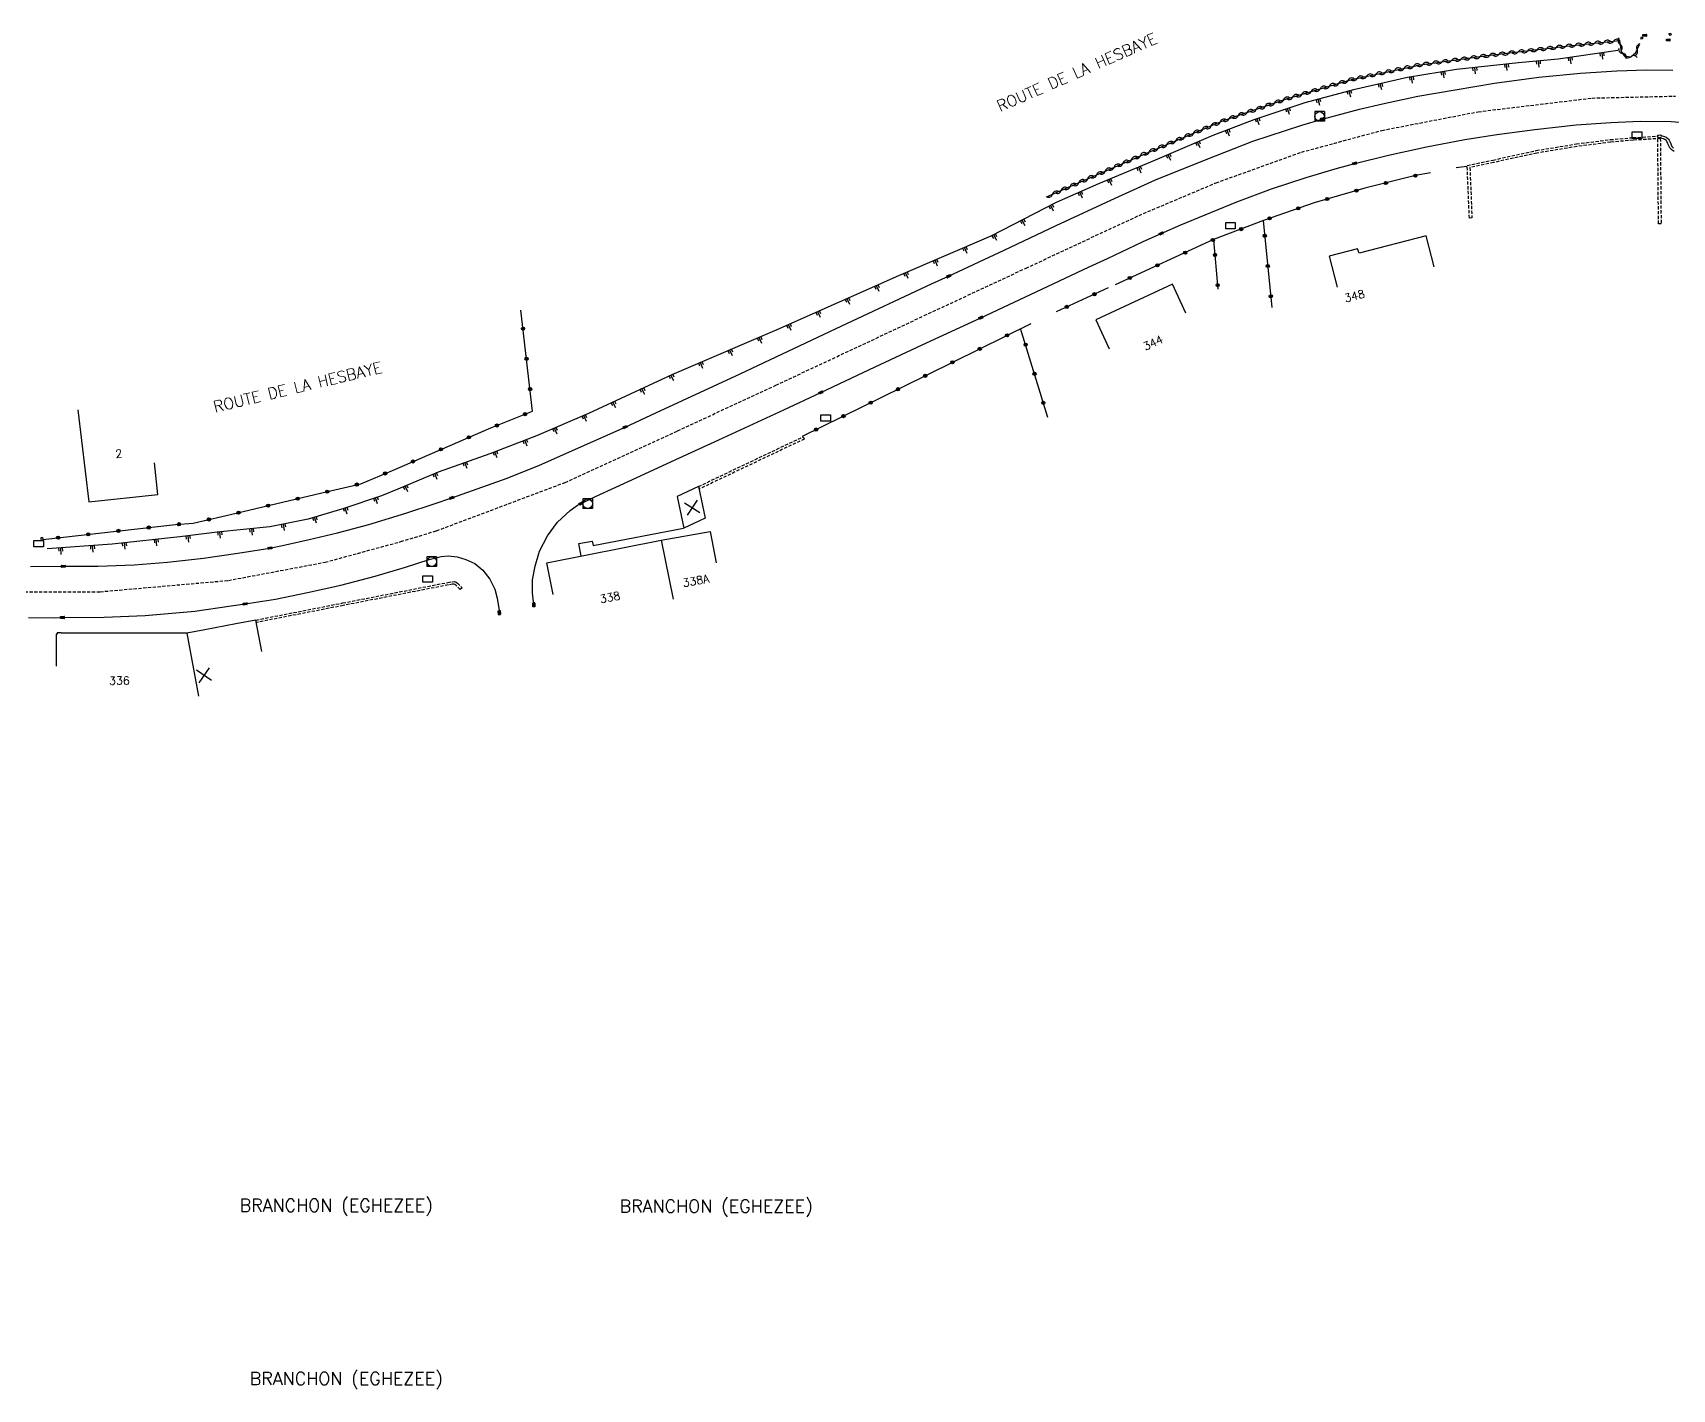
# Model space of a CAD drawing. Header units: millimetres. Extents: x 192012 to 193000, y 146394 to 147000.
# Drawn here: x 192423.3 to 192679.4, y 146484.9 to 146696.7 of the extents above; entities that cross this region are included whole.
import ezdxf
from ezdxf.enums import TextEntityAlignment as Align

# ---------------------------------------------------------------- set-up
doc = ezdxf.new("R2010")
doc.units = ezdxf.units.MM
doc.linetypes.add('DASHED', pattern=[0.75, 0.5, -0.25])
doc.layers.get('0').update_dxf_attribs({"linetype": 'CONTINUOUS'})
for name, color, linetype in [('W0001', 6, 'DASHED'), ('W0008', 7, 'CONTINUOUS'), ('W0100', 7, 'CONTINUOUS'), ('W0105', 7, 'CONTINUOUS'), ('W0112', 1, 'DASHED'), ('W0211', 2, 'CONTINUOUS'), ('W0310', 3, 'CONTINUOUS'), ('W0322', 7, 'CONTINUOUS'), ('W0400', 7, 'CONTINUOUS'), ('W0420', 7, 'CONTINUOUS'), ('W0980', 7, 'CONTINUOUS'), ('W0989', 7, 'CONTINUOUS'), ('W0991', 7, 'CONTINUOUS'), ('W1102', 7, 'CONTINUOUS'), ('W1471', 7, 'CONTINUOUS')]:
    doc.layers.add(name, color=color, linetype=linetype)
doc.styles.get("Standard").update_dxf_attribs({"font": 'romans.shx', "width": 0.85})

# ---------------------------------------------------------------- blocks, each defined once
blk = doc.blocks.new('T400')
for p, q in [((-0.15, 0.3), (0.15, 0.3)), ((-0.15, -0.25), (-0.15, 0.3)), ((-0.15, 0.15), (0.15, 0.15)), ((-0.15, 0), (0.15, 0)), ((0.15, 0.3), (0.15, -0.25)), ((-0.15, -0.15), (0.15, -0.15)), ((-0.15, -0.25), (-0.15, -0.3)), ((-0.15, -0.3), (0.15, -0.3)), ((0.15, -0.3), (0.15, -0.25))]:
    blk.add_line(p, q)
blk = doc.blocks.new('T1471')
at = {"color": 0, "linetype": 'Continuous', "flags": 128}
blk.add_lwpolyline([(-0.75, -0.5), (-0.75, 0.5), (0.75, 0.5), (0.75, -0.5), (-0.75, -0.5)], dxfattribs=at)
blk = doc.blocks.new('T420')
for p, q in [((0.75, 0.75), (-0.75, 0.75)), ((-0.75, 0.75), (-0.75, -0.75)), ((0.75, 0.75), (0.75, -0.75)), ((0.75, -0.75), (-0.75, -0.75))]:
    blk.add_line(p, q)
blk.add_ellipse((0, 0), major_axis=(-0.53, 0.53), ratio=1, start_param=3.926991, end_param=10.210176)
blk = doc.blocks.new('t991o')
at = {"color": 0, "linetype": 'Continuous'}
for p, q in [((-1, 1), (1, -1)), ((-1, -1), (1, 1))]:
    blk.add_line(p, q, dxfattribs=at)
blk = doc.blocks.new('t322o')
at = {"color": 0, "linetype": 'Continuous'}
for radius in [0.25, 0.15]:
    blk.add_circle((0, 0), radius, dxfattribs=at)
blk = doc.blocks.new('t310o')
at = {"color": 0, "linetype": 'Continuous'}
for centre, start, end in [((-0.5, 0.38), 216.8699, 323.1304), ((0.5, -0.37), 36.8699, 143.1303)]:
    blk.add_arc(centre, 0.625, start, end, dxfattribs=at)
blk = doc.blocks.new('t211o')
at = {"color": 0, "linetype": 'Continuous'}
for p, q in [((-0.29, 0.5), (-0.29, 0)), ((0, 1), (0, 0)), ((0.29, 0.5), (0.29, 0))]:
    blk.add_line(p, q, dxfattribs=at)

msp = doc.modelspace()

# ---------------------------------------------------------------- linework, layer by layer
at = {"layer": 'W0001'}
msp.add_lwpolyline([(192414.5, 146609.39), (192433.79, 146609.44), (192453.83, 146611.2), (192468.95, 146614.05), (192480.77, 146617.27), (192486.36, 146618.96), (192506.43, 146626.51), (192523.99, 146634.57), (192539.36, 146641.69), (192562.54, 146652.56), (192578.44, 146659.98), (192596.09, 146668.22), (192608.12, 146673.3), (192621.48, 146678.1), (192634.04, 146681.5), (192649.08, 146684.41), (192666.86, 146686.55), (192679.9, 146686.85)], dxfattribs=at)
at = {"layer": 'W0008'}
for points in [[(192422.89, 146613.38), (192428.02, 146613.41), (192433.46, 146613.43), (192439.11, 146613.64), (192444.29, 146614.03), (192449.91, 146614.67), (192455.3, 146615.47), (192460.3, 146616.26), (192462.73, 146616.78), (192466.43, 146617.57), (192470.89, 146618.63), (192475.77, 146619.95), (192481.54, 146621.72), (192485.97, 146623.17), (192488.71, 146624.1), (192491.98, 146625.25), (192497.38, 146627.18), (192502.43, 146629.22), (192510.78, 146632.88), (192515.8, 146635.16), (192520.58, 146637.36), (192533.79, 146643.48), (192549.66, 146650.97), (192563.67, 146657.52), (192566.34, 146658.73), (192575.03, 146662.8), (192583.14, 146666.63), (192592.37, 146670.92), (192598.64, 146673.77), (192606.57, 146676.96), (192613.86, 146679.82), (192621.52, 146682.31), (192624.72, 146683.27), (192627.07, 146683.89), (192630.53, 146684.81), (192634.15, 146685.62), (192639.64, 146686.82), (192645.49, 146687.84), (192651.62, 146688.87), (192658.57, 146689.79), (192665.04, 146690.44), (192670.71, 146690.78), (192675.37, 146690.95), (192679.51, 146690.89)], [(192501.54, 146607.02), (192501.55, 146607.39), (192501.34, 146609.24), (192501.36, 146611.27), (192501.75, 146613.45), (192502.45, 146615.77), (192503.68, 146618.18), (192505.22, 146620.29), (192507.23, 146622.13), (192508.38, 146622.96), (192508.93, 146623.24), (192511.16, 146624.29), (192517.54, 146627.23), (192523.05, 146629.78), (192530.46, 146633.18), (192540.62, 146637.86), (192546.4, 146640.57), (192554, 146644.15), (192562.22, 146647.99), (192571.38, 146652.24), (192581.78, 146657.12), (192588.32, 146660.19), (192591.15, 146661.5), (192596.63, 146664.08), (192599.57, 146665.4), (192602.6, 146666.74), (192606.43, 146668.32), (192611.38, 146670.34), (192616.78, 146672.36), (192622.2, 146674.14), (192627.08, 146675.6), (192629.78, 146676.34), (192635.04, 146677.62), (192640.99, 146678.93), (192646.99, 146680.07), (192652, 146680.83), (192657.9, 146681.63), (192664.36, 146682.36), (192669.81, 146682.74), (192674.37, 146682.95), (192679.21, 146682.9), (192682.7, 146682.64)], [(192481.51, 146613.28), (192485.17, 146614.48), (192487.05, 146614.95), (192488.16, 146615.04), (192489.55, 146614.88), (192490.93, 146614.49), (192492.33, 146613.84), (192493.6, 146612.83), (192494.67, 146611.41), (192495.46, 146609.83), (192495.83, 146608.42), (192496.16, 146606.17), (192496.23, 146605.87)], [(192422.59, 146605.41), (192426.6, 146605.37), (192427.92, 146605.4), (192434.41, 146605.45), (192440.81, 146605.71), (192448.6, 146606.38), (192454.28, 146607.22), (192456.46, 146607.54), (192461.2, 146608.3), (192466.16, 146609.3), (192471.41, 146610.48), (192476.73, 146611.88), (192481.51, 146613.28)]]:
    msp.add_lwpolyline(points, dxfattribs=at)
at = {"layer": 'W0100'}
for p, q in [((192527.27, 146625.88), (192528.33, 146620.94)), ((192528.33, 146620.94), (192524.97, 146619.38))]:
    msp.add_line(p, q, dxfattribs=at)
for points in [[(192642.22, 146660.17), (192640.97, 146665.02), (192630.46, 146662.32), (192630.24, 146662.98), (192625.81, 146661.85), (192627.05, 146657)], [(192603.42, 146652.92), (192601.31, 146657.45), (192589.34, 146651.88), (192591.45, 146647.35)], [(192430.3, 146637.87), (192432.02, 146623.48), (192442.81, 146624.61), (192442.29, 146629.59)], [(192527.27, 146625.88), (192523.92, 146624.32), (192524.97, 146619.38)], [(192504.56, 146609.03), (192503.59, 146613.93), (192521.46, 146617.48), (192529.11, 146618.87), (192530.01, 146613.95)], [(192459.05, 146600.11), (192458.11, 146605.02), (192455, 146604.43), (192450.12, 146603.5), (192447.34, 146602.99), (192440.4, 146602.98), (192427.73, 146602.95), (192427.7, 146603.01), (192427.07, 146603), (192427.1, 146602.83), (192426.9, 146602.82), (192426.94, 146597.82)]]:
    msp.add_lwpolyline(points, dxfattribs=at)
at = {"layer": 'W0105'}
msp.add_line((192508.95, 146615), (192508.56, 146616.95), dxfattribs=at)
msp.add_lwpolyline([(192508.56, 146616.95), (192510.68, 146617.36), (192510.83, 146616.67), (192524.92, 146619.38)], dxfattribs=at)
at = {"layer": 'W0112'}
for p, q in [((192674.73, 146696.03), (192674.47, 146695.98)), ((192674.47, 146695.98), (192674.49, 146695.75)), ((192678.87, 146696.61), (192679.12, 146696.67)), ((192679.12, 146696.67), (192679.21, 146696.42)), ((192677.53, 146680.27), (192677.65, 146666.9)), ((192677.65, 146666.9), (192677.25, 146666.9)), ((192527.27, 146625.88), (192543.63, 146633.65)), ((192543.63, 146633.65), (192543.8, 146633.29)), ((192424.82, 146617.64), (192424.54, 146617.61)), ((192424.78, 146617.91), (192424.82, 146617.64)), ((192489.61, 146610.76), (192490.33, 146610.07))]:
    msp.add_line(p, q, dxfattribs=at)
for points in [[(192674.73, 146696.03), (192674.75, 146695.8), (192674.49, 146695.75)], [(192678.87, 146696.61), (192678.95, 146696.36), (192679.21, 146696.42)], [(192647.7, 146667.79), (192647.36, 146676.01), (192651.4, 146676.86), (192658.15, 146678.35), (192664.43, 146679.38), (192669.72, 146680.05), (192673.26, 146680.36), (192677.17, 146680.61), (192677.16, 146680.77), (192677.61, 146680.78), (192677.59, 146680.66), (192677.84, 146680.63), (192678.17, 146680.55), (192678.46, 146680.41), (192678.69, 146680.23), (192678.79, 146680.14), (192678.91, 146679.98), (192679.08, 146679.66), (192679.16, 146679.41), (192679.22, 146679.22), (192679.34, 146679), (192679.61, 146678.72)], [(192679.67, 146678.22), (192679.36, 146678.41), (192679.02, 146678.76), (192678.86, 146679.06), (192678.78, 146679.28), (192678.71, 146679.5), (192678.57, 146679.77), (192678.49, 146679.87), (192678.42, 146679.93), (192678.25, 146680.07), (192678.03, 146680.17), (192677.77, 146680.24), (192677.13, 146680.32), (192677.13, 146680.37), (192677.59, 146680.38), (192677.59, 146680.23), (192673.29, 146679.96), (192669.76, 146679.65), (192664.49, 146678.98), (192658.23, 146677.95), (192651.49, 146676.47), (192647.78, 146675.68)], [(192677.25, 146666.9), (192677.13, 146680.27), (192677.53, 146680.27)], [(192647.78, 146675.68), (192648.1, 146667.81), (192647.7, 146667.79)], [(192543.8, 146633.29), (192527.45, 146625.52), (192527.27, 146625.88)], [(192424.78, 146617.91), (192424.51, 146617.88), (192424.54, 146617.61)], [(192458.12, 146605.02), (192471.69, 146607.68), (192488.12, 146610.89), (192488.79, 146611), (192489.11, 146611.03), (192489.39, 146610.94), (192489.61, 146610.76)], [(192490.33, 146610.07), (192490.05, 146609.78), (192489.35, 146610.46), (192489.2, 146610.58), (192489.07, 146610.62), (192488.84, 146610.6), (192488.19, 146610.5), (192471.76, 146607.29)], [(192471.76, 146607.29), (192458.19, 146604.63), (192458.12, 146605.02)]]:
    msp.add_lwpolyline(points, dxfattribs=at)
at = {"layer": 'W0211'}
msp.add_lwpolyline([(192670.89, 146693.95), (192661.59, 146692.64), (192655.38, 146692.05), (192645.71, 146691.02), (192638.03, 146689.75), (192629.58, 146687.82), (192621.98, 146685.8), (192614.02, 146683.14), (192607.61, 146680.68), (192598.49, 146676.77), (192589.78, 146673.13), (192583.14, 146670.22), (192572.96, 146664.95), (192558.51, 146658.77), (192539.52, 146650.32), (192523.09, 146643.33), (192510.06, 146637.25), (192501.96, 146633.78), (192494.65, 146630.99), (192486.61, 146628.12), (192480.31, 146625.47), (192477.76, 146624.42), (192471.86, 146622.43), (192466.31, 146620.79), (192460.31, 146619.57), (192452.07, 146618.74), (192446.22, 146618.02), (192435.69, 146616.86), (192425.52, 146616.12)], dxfattribs=at)
at = {"layer": 'W0310'}
msp.add_lwpolyline([(192581.66, 146671.13), (192585.43, 146672.78), (192597.14, 146677.91), (192609.31, 146683.03), (192619.12, 146686.42), (192629.31, 146689.44), (192640.04, 146691.74), (192650.5, 146693.17), (192662.39, 146694.59), (192671.15, 146695.52), (192671.42, 146693.8), (192671.88, 146693.16), (192672.92, 146693), (192673.7, 146693.65), (192674.27, 146694.91)], dxfattribs=at)
at = {"layer": 'W0322'}
for p, q in [((192647.32, 146675.87), (192645.63, 146675.67)), ((192615.5, 146667.4), (192616.85, 146653.83)), ((192607.74, 146664.41), (192608.42, 146656.68)), ((192591.28, 146656.89), (192583.17, 146653.17)), ((192581.84, 146636.67), (192577.59, 146650.57))]:
    msp.add_line(p, q, dxfattribs=at)
for points in [[(192641.6, 146674.87), (192639.28, 146674.43), (192631.39, 146672.46), (192623.46, 146670.19), (192615.52, 146667.42), (192607.74, 146664.43), (192592.36, 146657.39)], [(192424.86, 146617.61), (192445.57, 146619.93), (192448.31, 146620.17), (192455.05, 146621.69), (192468.4, 146624.87), (192474.52, 146626.31), (192479.46, 146628.39), (192488.49, 146632.3), (192494.83, 146635.02), (192501.36, 146637.64), (192499.52, 146653.42)], [(192543.52, 146633.73), (192559.06, 146641.37), (192579.25, 146651.35)]]:
    msp.add_lwpolyline(points, dxfattribs=at)
at = {"layer": 'W1102'}
for p, q in [((192521.46, 146617.48), (192523.29, 146608.28)), ((192447.34, 146602.99), (192449.15, 146593.15))]:
    msp.add_line(p, q, dxfattribs=at)

# ---------------------------------------------------------------- block references
at = {"layer": 'W0211'}
for p, rotation in [((192668.42, 146693.6), 187.9937767119636), ((192648.55, 146691.32), 186.07263139733), ((192653.52, 146691.85), 186.07263139733), ((192658.5, 146692.35), 185.4547757369212), ((192663.47, 146692.9), 187.9937767119636), ((192633.78, 146688.78), 192.8916477584358), ((192638.66, 146689.86), 189.3510868888722), ((192643.6, 146690.67), 189.3510868888722), ((192624.08, 146686.36), 194.8705086362314), ((192628.91, 146687.64), 194.8705086362314), ((192614.56, 146683.32), 198.4888618986029), ((192619.3, 146684.9), 198.4888618986029), ((192609.88, 146681.55), 200.9606591630713), ((192605.25, 146679.67), 203.2153013282277), ((192596.05, 146675.75), 202.7052833495045), ((192600.65, 146677.7), 203.2153013282277), ((192591.44, 146673.82), 202.7052833495045), ((192586.85, 146671.84), 203.6824049338132), ((192582.29, 146669.78), 207.3678536229907), ((192573.41, 146665.18), 207.3678536229907), ((192577.85, 146667.48), 207.3678536229907), ((192568.83, 146663.18), 203.1206418866341), ((192564.23, 146661.22), 203.1206418866341), ((192559.63, 146659.26), 203.1206418866341), ((192550.49, 146655.21), 203.9935881717606), ((192555.06, 146657.24), 203.9935881717606), ((192545.92, 146653.17), 203.9935881717606), ((192541.35, 146651.14), 203.9935881717606), ((192532.17, 146647.19), 203.0737669683978), ((192536.77, 146649.15), 203.0737669683978), ((192527.57, 146645.23), 203.0737669683978), ((192522.97, 146643.27), 205.0075126549512), ((192518.44, 146641.15), 205.0075126549512), ((192509.36, 146636.95), 203.167130724161), ((192513.91, 146639.04), 205.0075126549512), ((192504.77, 146634.98), 203.167130724161), ((192500.14, 146633.09), 200.9092266567791), ((192490.77, 146629.6), 199.6615413453554), ((192495.47, 146631.3), 200.9092266567791), ((192486.07, 146627.89), 202.8036936237719), ((192476.82, 146624.1), 198.5890952405669), ((192481.46, 146625.95), 202.8036936237719), ((192472.08, 146622.51), 198.5890952405669), ((192457.47, 146619.28), 185.6912395592277), ((192462.41, 146619.99), 191.5098660672531), ((192467.29, 146621.08), 196.5067868618121), ((192432.61, 146616.63), 184.1516543802617), ((192437.59, 146617.07), 186.3372453839598), ((192442.56, 146617.62), 186.3372453839598), ((192447.53, 146618.19), 187.0166035932833), ((192452.49, 146618.79), 185.6912395592277), ((192427.63, 146616.27), 184.1516543802617)]:
    msp.add_blockref('t211o', p, dxfattribs=dict(at, rotation=rotation))
at = {"layer": 'W0310'}
for p, rotation in [((192671.24, 146694.95), 278.9246484706935), ((192649.37, 146693.01), 7.751082943089682), ((192650.86, 146693.21), 6.841374718719538), ((192652.34, 146693.39), 6.841374718719538), ((192653.83, 146693.57), 6.841374718719538), ((192655.32, 146693.75), 6.841374718719538), ((192656.81, 146693.92), 6.841374718719538), ((192658.3, 146694.1), 6.841374718719538), ((192659.79, 146694.28), 6.841374718719538), ((192661.28, 146694.46), 6.841374718719538), ((192662.77, 146694.63), 6.010667819110693), ((192664.26, 146694.79), 6.010667819110693), ((192665.75, 146694.95), 6.010667819110693), ((192667.24, 146695.11), 6.010667819110693), ((192668.74, 146695.26), 6.010667819110693), ((192670.23, 146695.42), 6.010667819110693), ((192671.62, 146693.53), 305.1231216899267), ((192672.91, 146693), 351.3032311806755), ((192673.9, 146694.08), 65.52181975236847), ((192634.58, 146690.57), 12.1056582067408), ((192636.05, 146690.89), 12.1056582067408), ((192637.51, 146691.2), 12.1056582067408), ((192638.98, 146691.52), 12.1056582067408), ((192640.45, 146691.8), 7.751082943089682), ((192641.94, 146692), 7.751082943089682), ((192643.42, 146692.2), 7.751082943089682), ((192644.91, 146692.41), 7.751082943089682), ((192646.39, 146692.61), 7.751082943089682), ((192647.88, 146692.81), 7.751082943089682), ((192624.41, 146687.99), 16.53405455584031), ((192625.85, 146688.41), 16.53405455584031), ((192627.29, 146688.84), 16.53405455584031), ((192628.72, 146689.27), 16.53405455584031), ((192630.18, 146689.63), 12.1056582067408), ((192631.64, 146689.94), 12.1056582067408), ((192633.11, 146690.26), 12.1056582067408), ((192615.83, 146685.28), 19.06150098467342), ((192617.25, 146685.77), 19.06150098467342), ((192618.66, 146686.26), 19.06150098467342), ((192620.1, 146686.71), 16.53405455584031), ((192621.53, 146687.13), 16.53405455584031), ((192622.97, 146687.56), 16.53405455584031), ((192608.75, 146682.79), 22.80572549920359), ((192610.16, 146683.32), 19.06150098467342), ((192611.58, 146683.81), 19.06150098467342), ((192612.99, 146684.3), 19.06150098467342), ((192614.41, 146684.79), 19.06150098467342), ((192601.84, 146679.89), 22.80572549920359), ((192603.22, 146680.47), 22.80572549920359), ((192604.61, 146681.05), 22.80572549920359), ((192605.99, 146681.63), 22.80572549920359), ((192607.37, 146682.21), 22.80572549920359), ((192596.31, 146677.55), 23.65707532930762), ((192597.69, 146678.14), 22.80572549920359), ((192599.07, 146678.72), 22.80572549920359), ((192600.46, 146679.3), 22.80572549920359), ((192590.82, 146675.14), 23.65707532930762), ((192592.19, 146675.74), 23.65707532930762), ((192593.57, 146676.35), 23.65707532930762), ((192594.94, 146676.95), 23.65707532930762), ((192585.32, 146672.73), 23.66054322421065), ((192586.7, 146673.33), 23.65707532930762), ((192588.07, 146673.94), 23.65707532930762), ((192589.45, 146674.54), 23.65707532930762), ((192582.58, 146671.53), 23.66054322421065), ((192583.95, 146672.13), 23.66054322421065)]:
    msp.add_blockref('t310o', p, dxfattribs=dict(at, rotation=rotation))
at = {"layer": 'W0322'}
for p, rotation in [((192634.66, 146673.27), 194.0310019882284), ((192639.26, 146674.43), 194.0310019882284), ((192625.49, 146670.77), 195.944369742427), ((192630.06, 146672.08), 195.944369742427), ((192616.49, 146667.76), 199.2634156798418), ((192620.97, 146669.32), 199.2634156798418), ((192612.04, 146666.08), 201.0191792698408), ((192615.73, 146665.03), 275.6679038288206), ((192603.29, 146662.39), 204.5984110627094), ((192607.61, 146664.37), 204.5984110627094), ((192598.97, 146660.42), 204.5984110627094), ((192607.95, 146662.05), 275.0534337261407), ((192616.2, 146660.31), 275.6679038288206), ((192594.65, 146658.44), 204.5984110627094), ((192608.37, 146657.32), 275.0534337261407), ((192589.12, 146655.9), 204.6559543953), ((192616.67, 146655.58), 275.6679038288206), ((192584.81, 146653.92), 204.6559543953), ((192499.86, 146650.53), 96.65681011427446), ((192575.47, 146649.48), 26.28966280507767), ((192571.21, 146647.37), 26.28966280507767), ((192578.37, 146648.02), 107.0069054012068), ((192500.41, 146645.81), 96.65681011427446), ((192566.95, 146645.27), 26.28966280507767), ((192562.69, 146643.17), 26.28966280507767), ((192579.76, 146643.48), 107.0069054012068), ((192500.96, 146641.09), 96.65681011427446), ((192558.43, 146641.06), 26.19241628202657), ((192500.18, 146637.17), 21.85442189633297), ((192549.91, 146636.87), 26.19241628202657), ((192554.17, 146638.97), 26.19241628202657), ((192581.15, 146638.94), 107.0069054012068), ((192495.77, 146635.4), 21.85442189633297), ((192545.65, 146634.77), 26.19241628202657), ((192487.03, 146631.67), 23.36983279955834), ((192491.4, 146633.55), 23.25187592741817), ((192482.67, 146629.78), 23.36983279955834), ((192478.31, 146627.91), 22.86850673099236), ((192464.65, 146623.98), 13.3801382688788), ((192469.28, 146625.07), 13.28008792060209), ((192473.9, 146626.17), 13.28008792060209), ((192455.41, 146621.78), 13.3801382688788), ((192460.03, 146622.88), 13.3801382688788), ((192436.66, 146618.94), 6.400621824679635), ((192441.38, 146619.46), 6.400621824679635), ((192446.1, 146619.98), 4.860600318726138), ((192450.78, 146620.73), 12.7302239586051), ((192427.22, 146617.88), 6.400621824679635), ((192431.94, 146618.41), 6.400621824679635)]:
    msp.add_blockref('t322o', p, dxfattribs=dict(at, rotation=rotation))
at = {"layer": 'W0400'}
for p, rotation in [((192675.11, 146696.34), 90), ((192678.77, 146695.61), 90), ((192624.72, 146683.27), 286.819788469887), ((192629.78, 146676.34), 105.3162402683381), ((192599.57, 146665.4), 114.1680747686139), ((192566.34, 146658.73), 294.3996162774149), ((192571.38, 146652.24), 114.8988918153067), ((192546.4, 146640.57), 115.0996606262818), ((192515.8, 146635.16), 294.4465382524687), ((192488.71, 146624.1), 288.573317663175), ((192508.93, 146623.24), 116.3536184694527), ((192460.3, 146616.26), 279.0569869606302), ((192428.02, 146613.41), 270.4295595489998), ((192456.46, 146607.54), 98.47550168466174), ((192496.16, 146606.17), 8.283784830817282), ((192501.55, 146607.39), 179.5018695857085), ((192427.92, 146605.4), 91.28583940861503)]:
    msp.add_blockref('T400', p, dxfattribs=dict(at, rotation=rotation))
at = {"layer": 'W0420'}
for p in [(192624.29, 146683.67), (192509.96, 146623.18), (192485.6, 146614.12)]:
    msp.add_blockref('T420', p, dxfattribs=at)
at = {"layer": 'W0991'}
for p, rotation in [((192526.28, 146622.56), 282.0339156522353), ((192450, 146596.36), 190.4222084014135)]:
    msp.add_blockref('t991o', p, dxfattribs=dict(at, rotation=rotation))
at = {"layer": 'W1471'}
for p in [(192673.89, 146680.75), (192610.38, 146666.6), (192547.12, 146636.57), (192424.19, 146616.95), (192484.95, 146611.43)]:
    msp.add_blockref('T1471', p, dxfattribs=at)

# ---------------------------------------------------------------- texts
at = {"layer": 'W0980'}
for p in [(192470.67, 146513.46), (192530.03, 146513.33), (192472.24, 146486.4)]:
    msp.add_text('BRANCHON (EGHEZEE)', height=2, dxfattribs=at).set_placement(p, align=Align.MIDDLE)
at = {"layer": 'W0989'}
for rotation, p in [(23.6571, (192586.39, 146690.58)), (13.3801, (192464.67, 146641.41))]:
    msp.add_text('ROUTE DE LA HESBAYE', height=1.75, rotation=rotation, dxfattribs=at).set_placement(p, align=Align.MIDDLE)
at = {"layer": 'W0991'}
for s, height, rotation, p in [('348', 1.25, 14.3822, (192629.76, 146655.63)), ('344', 1.249, 24.9674, (192598.28, 146648.32)), ('2', 1.25, 6.0079, (192436.69, 146631.01)), ('338A', 1.249, 10.2835, (192526.86, 146611.15)), ('338', 1.25, 11.2424, (192513.44, 146608.57)), ('336', 1.25, 0.6213, (192436.8, 146595.55))]:
    msp.add_text(s, height=height, rotation=rotation, dxfattribs=at).set_placement(p, align=Align.MIDDLE)

doc.saveas('drawing.dxf')
